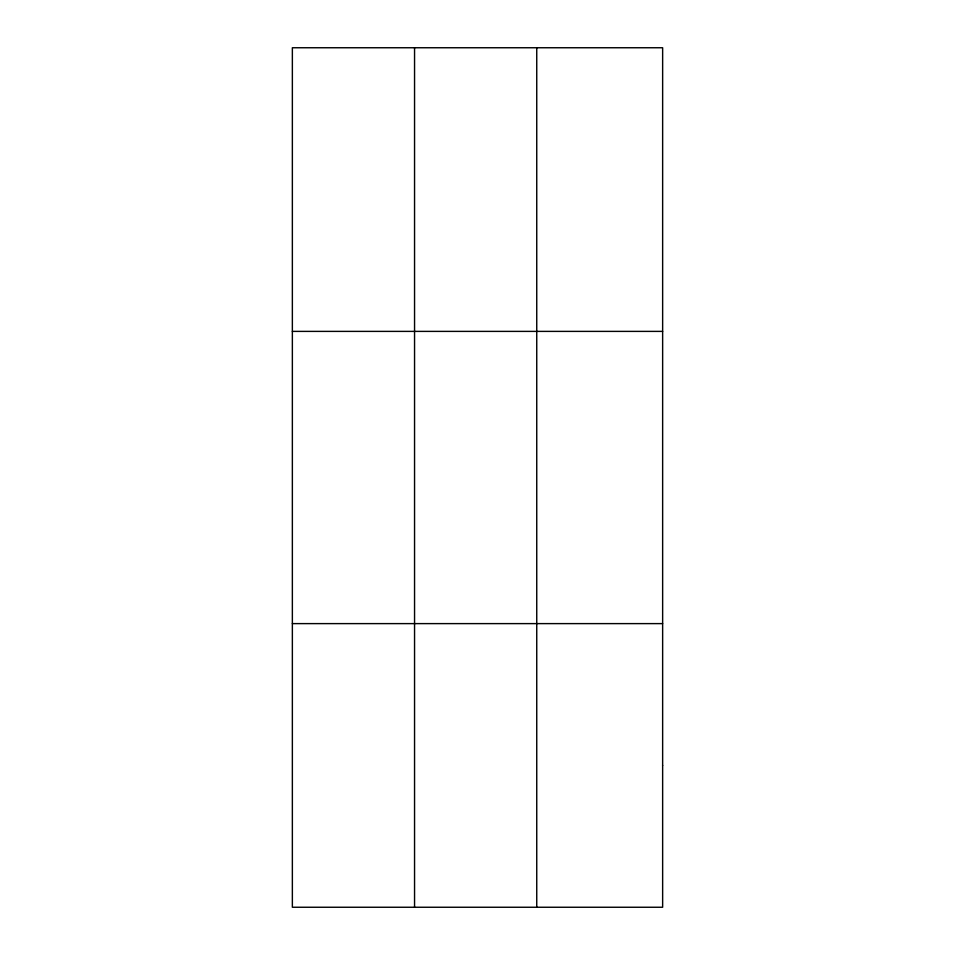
<?xml version="1.0" encoding="UTF-8"?>
<svg xmlns="http://www.w3.org/2000/svg" width="955" height="955" viewBox="0 0 955 955"><rect width="100%" height="100%" fill="white"/><g stroke="black" fill="none" stroke-linecap="round" stroke-linejoin="round"><path stroke-width="1.43" d="M414.554 907.25L414.554 47.75M536.746 907.25L536.746 47.75M292.361 331.385L662.639 331.385M292.361 623.615L662.639 623.615M662.639 765.433L662.639 907.25L292.361 907.25L292.361 47.75L662.639 47.75L662.639 765.433"/></g></svg>
